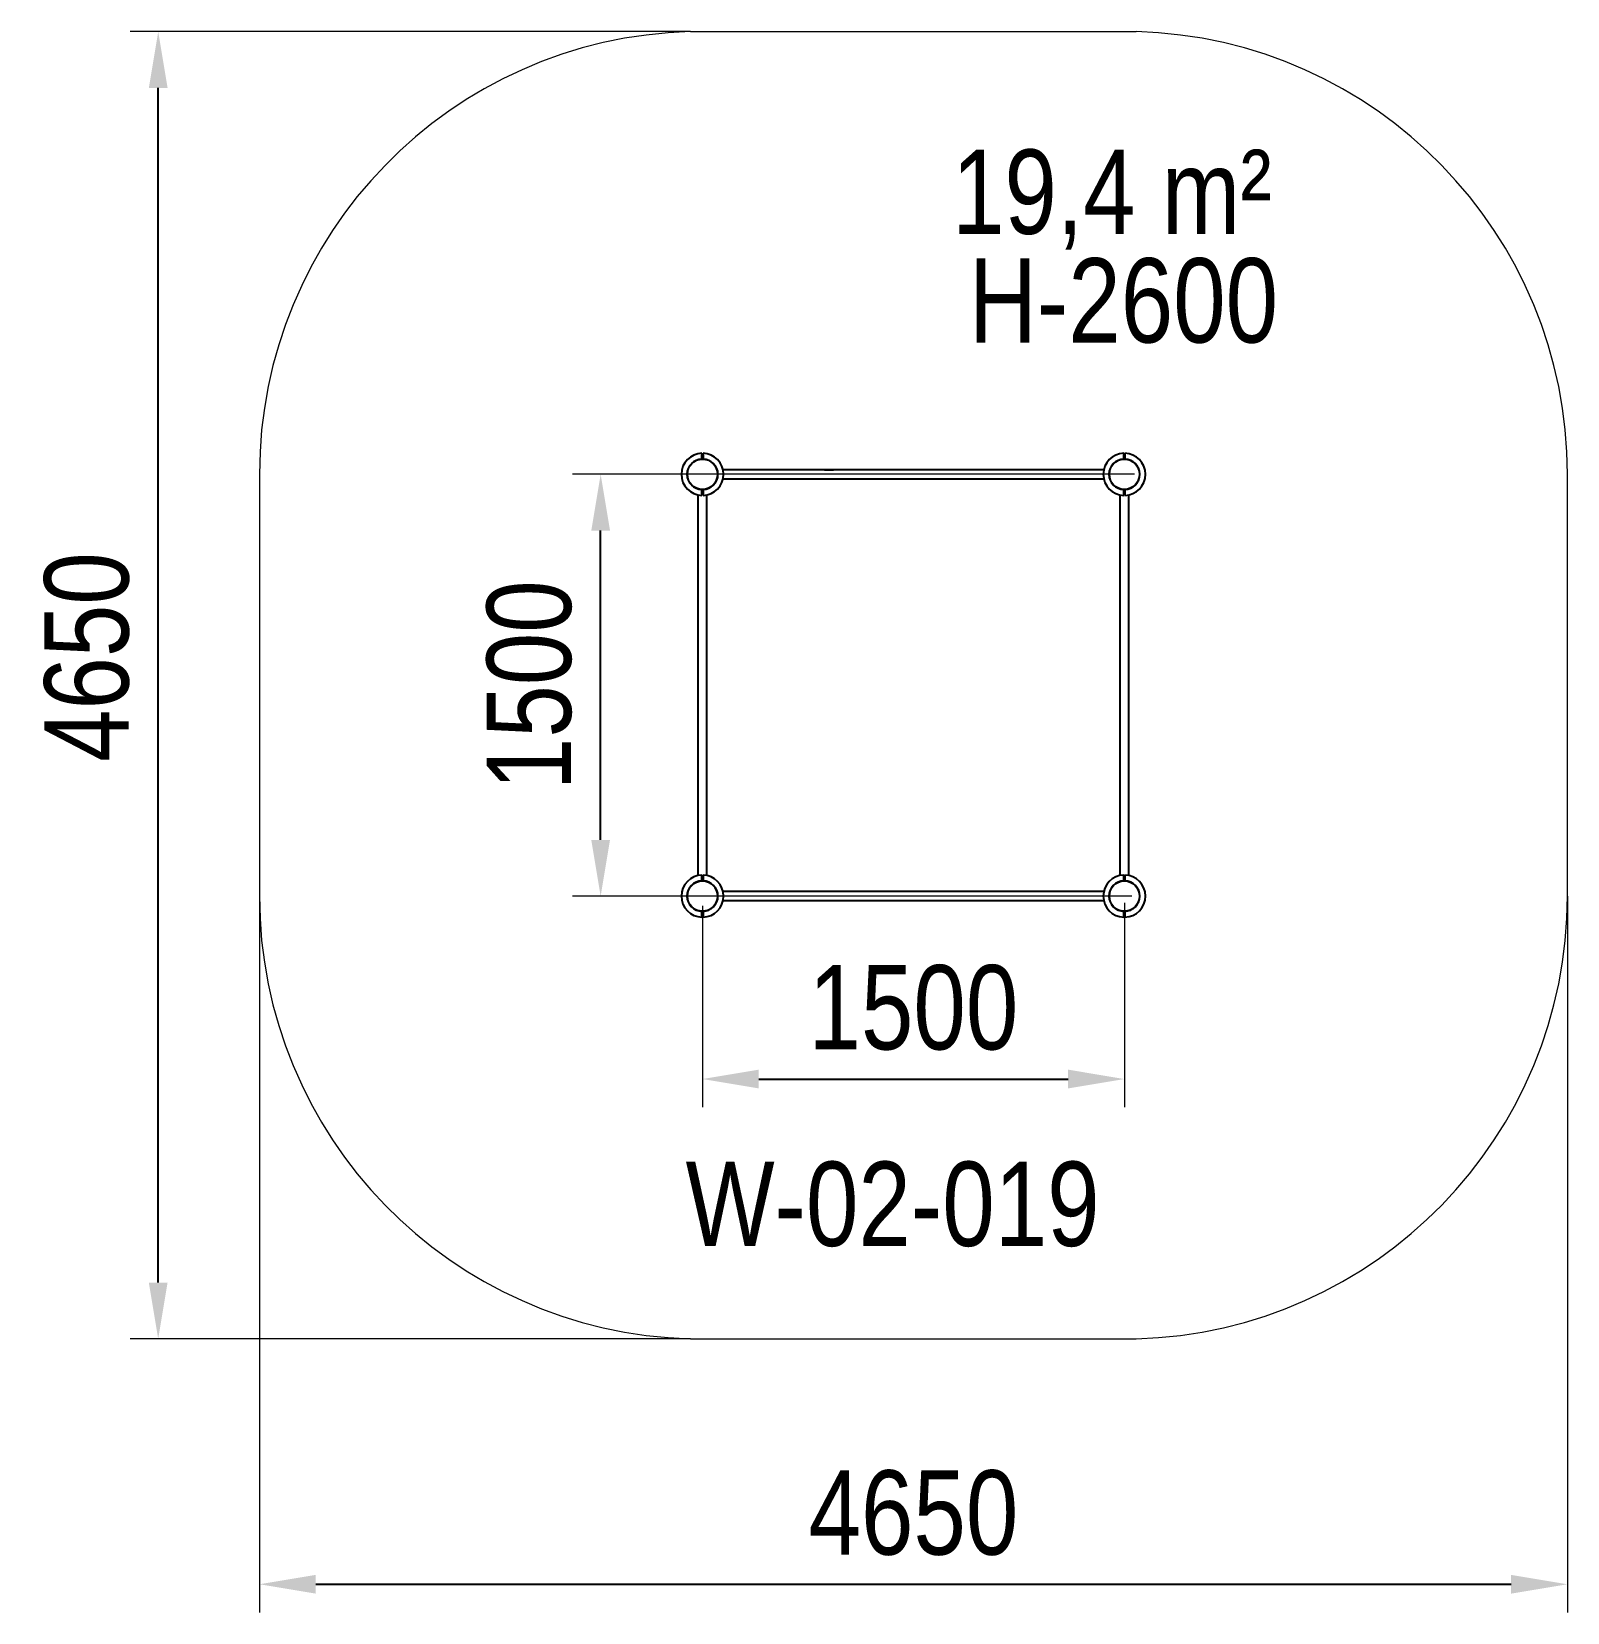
# Model space of a CAD drawing. Header units: millimetres. Extents: x -2987 to 2473, y -3005 to 2617.
import ezdxf

# ---------------------------------------------------------------- set-up
doc = ezdxf.new("R2010")
doc.units = ezdxf.units.MM
for name, color, linetype in [('DIKOM_АРТИКУЛ', 7, 'Continuous'), ('DIKOM_ЗОНА', 80, 'Continuous'), ('DIKOM_ОБЪЕКТ', 7, 'Continuous'), ('DIKOM_РАЗМЕР_ЗОНА', 7, 'Continuous'), ('DIKOM_РАЗМЕР_ОБЪЕКТА', 7, 'Continuous')]:
    doc.layers.add(name, color=color, linetype=linetype)
doc.styles.add('style1', font='arial.ttf', dxfattribs={"width": 0.8})
doc.dimstyles.new('1-50', dxfattribs={"dimtxt": 300, "dimasz": 200, "dimexe": 100, "dimexo": 0, "dimgap": 100, "dimtad": 1, "dimdec": 0, "dimtxsty": 'style1', "dimcen": 0, "dimclrd": 7, "dimclre": 7, "dimadec": 1, "dimazin": 2, "dimtfac": 1, "dimtdec": 0, "dimtmove": 0, "dimatfit": 3, "dimfxl": 0, "dimlwd": 25, "dimlwe": 18, "dimarcsym": 0})

# ---------------------------------------------------------------- blocks, each defined once
blk = doc.blocks.new('*D2')
at = {"layer": 'Defpoints', "color": 0, "transparency": 16777216}
for p in [(-602, -492.2), (898, -481.6), (898, -1108.2)]:
    blk.add_point(p, dxfattribs=at)
at = {"layer": 'DIKOM_РАЗМЕР_ОБЪЕКТА', "color": 7, "lineweight": 18, "transparency": 16777216}
for p, q in [((-602, -492.2), (-602, -1208.2)), ((898, -481.6), (898, -1208.2))]:
    blk.add_line(p, q, dxfattribs=at)
at = {"layer": 'DIKOM_РАЗМЕР_ОБЪЕКТА', "color": 7, "lineweight": 25, "transparency": 16777216}
blk.add_line((-402, -1108.2), (698, -1108.2), dxfattribs=at)
at = {"layer": 'DIKOM_РАЗМЕР_ОБЪЕКТА', "color": 7, "transparency": 16777216}
for points in [[(-402, -1074.8), (-402, -1141.5), (-602, -1108.2)], [(698, -1074.8), (698, -1141.5), (898, -1108.2)]]:
    blk.add_solid(points, dxfattribs=at)
at = {"layer": 'DIKOM_РАЗМЕР_ОБЪЕКТА', "color": 0, "transparency": 16777216, "insert": (148, -855), "char_height": 300, "attachment_point": 5, "style": 'style1'}
blk.add_mtext('1500', dxfattribs=at)
blk = doc.blocks.new('*D3')
at = {"layer": 'Defpoints', "color": 0, "transparency": 16777216}
for p in [(-964, 1042.5), (934.4, 1042.5), (924.6, -457.5)]:
    blk.add_point(p, dxfattribs=at)
at = {"layer": 'DIKOM_РАЗМЕР_ОБЪЕКТА', "color": 7, "lineweight": 18, "transparency": 16777216}
for p, q in [((934.4, 1042.5), (-1064, 1042.5)), ((924.6, -457.5), (-1064, -457.5))]:
    blk.add_line(p, q, dxfattribs=at)
at = {"layer": 'DIKOM_РАЗМЕР_ОБЪЕКТА', "color": 7, "lineweight": 25, "transparency": 16777216}
blk.add_line((-964, -257.5), (-964, 842.5), dxfattribs=at)
at = {"layer": 'DIKOM_РАЗМЕР_ОБЪЕКТА', "color": 7, "transparency": 16777216}
for points in [[(-997.3, 842.5), (-930.7, 842.5), (-964, 1042.5)], [(-997.3, -257.5), (-930.7, -257.5), (-964, -457.5)]]:
    blk.add_solid(points, dxfattribs=at)
at = {"layer": 'DIKOM_РАЗМЕР_ОБЪЕКТА', "color": 0, "transparency": 16777216, "insert": (-1217.2, 292.5), "char_height": 300, "attachment_point": 5, "rotation": 90, "style": 'style1'}
blk.add_mtext('1500', dxfattribs=at)
blk = doc.blocks.new('*D0')
at = {"layer": 'Defpoints', "color": 0, "transparency": 16777216}
for p in [(-2177, -457.5), (2473, -457.5), (2473, -2905)]:
    blk.add_point(p, dxfattribs=at)
at = {"layer": 'DIKOM_РАЗМЕР_ЗОНА', "color": 7, "lineweight": 18, "transparency": 16777216}
for p, q in [((-2177, -457.5), (-2177, -3005)), ((2473, -457.5), (2473, -3005))]:
    blk.add_line(p, q, dxfattribs=at)
at = {"layer": 'DIKOM_РАЗМЕР_ЗОНА', "color": 7, "lineweight": 25, "transparency": 16777216}
blk.add_line((-1977, -2905), (2273, -2905), dxfattribs=at)
at = {"layer": 'DIKOM_РАЗМЕР_ЗОНА', "color": 7, "transparency": 16777216}
for points in [[(-1977, -2871.7), (-1977, -2938.3), (-2177, -2905)], [(2273, -2871.7), (2273, -2938.3), (2473, -2905)]]:
    blk.add_solid(points, dxfattribs=at)
at = {"layer": 'DIKOM_РАЗМЕР_ЗОНА', "color": 0, "transparency": 16777216, "insert": (148, -2651.8), "char_height": 300, "attachment_point": 5, "style": 'style1'}
blk.add_mtext('4650', dxfattribs=at)
blk = doc.blocks.new('*D1')
at = {"layer": 'Defpoints', "color": 0, "transparency": 16777216}
for p in [(-2537, 2616.9), (-644, 2616.9), (-644, -2031.9)]:
    blk.add_point(p, dxfattribs=at)
at = {"layer": 'DIKOM_РАЗМЕР_ЗОНА', "color": 7, "lineweight": 18, "transparency": 16777216}
for p, q in [((-644, 2616.9), (-2637, 2616.9)), ((-644, -2031.9), (-2637, -2031.9))]:
    blk.add_line(p, q, dxfattribs=at)
at = {"layer": 'DIKOM_РАЗМЕР_ЗОНА', "color": 7, "lineweight": 25, "transparency": 16777216}
blk.add_line((-2537, -1831.9), (-2537, 2416.9), dxfattribs=at)
at = {"layer": 'DIKOM_РАЗМЕР_ЗОНА', "color": 7, "transparency": 16777216}
for points in [[(-2570.3, 2416.9), (-2503.7, 2416.9), (-2537, 2616.9)], [(-2570.3, -1831.9), (-2503.7, -1831.9), (-2537, -2031.9)]]:
    blk.add_solid(points, dxfattribs=at)
at = {"layer": 'DIKOM_РАЗМЕР_ЗОНА', "color": 0, "transparency": 16777216, "insert": (-2790.2, 392.5), "char_height": 300, "attachment_point": 5, "rotation": 90, "style": 'style1'}
blk.add_mtext('4650', dxfattribs=at)

msp = doc.modelspace()

# ---------------------------------------------------------------- linework, layer by layer
at = {"layer": 'DIKOM_ЗОНА', "color": 3, "lineweight": 15}
for p, q in [((-644, 2616.9), (940, 2616.9)), ((-2177, 1042.5), (-2177, -457.5)), ((2473, -457.5), (2473, 1042.5)), ((-644, -2031.9), (940, -2031.9))]:
    msp.add_line(p, q, dxfattribs=at)
for centre, start, end in [((-602, 1042.5), 91.5281, 180), ((898, 1042.5), 0, 88.4719), ((-602, -457.5), 180, 268.4719), ((898, -457.5), 271.5281, 0)]:
    msp.add_arc(centre, 1575, start, end, dxfattribs=at)
at = {"layer": 'DIKOM_ОБЪЕКТ'}
for p, q in [((-604, 1117.5), (-604, 1097)), ((-604, 1097), (-604, 1117.5)), ((-604, 1117.5), (-604, 1097)), ((-600, 1117.5), (-600, 1097)), ((-600, 1097), (-600, 1117.5)), ((-600, 1117.5), (-600, 1097)), ((896, 1117.5), (896, 1097)), ((896, 1097), (896, 1117.5)), ((896, 1117.5), (896, 1097)), ((900, 1117.5), (900, 1097)), ((900, 1097), (900, 1117.5)), ((900, 1117.5), (900, 1097)), ((824.7, 1058.5), (-528.7, 1058.5)), ((-528.7, 1026.5), (824.7, 1026.5)), ((-168, 1058.5), (-136, 1058.5)), ((464, 1058.5), (432, 1058.5)), ((-618, 969.2), (-618, -384.2)), ((-604, 988), (-604, 967.5)), ((-604, 967.5), (-604, 988)), ((-604, 988), (-604, 967.5)), ((-600, 988), (-600, 967.5)), ((-600, 967.5), (-600, 988)), ((-600, 988), (-600, 967.5)), ((-586, -384.2), (-586, 969.2)), ((882, 969.2), (882, -384.2)), ((896, 988), (896, 967.5)), ((896, 967.5), (896, 988)), ((896, 988), (896, 967.5)), ((900, 988), (900, 967.5)), ((900, 967.5), (900, 988)), ((900, 988), (900, 967.5)), ((914, -384.2), (914, 969.2)), ((-604, -382.5), (-604, -403)), ((-604, -403), (-604, -382.5)), ((-604, -382.5), (-604, -403)), ((-600, -382.5), (-600, -403)), ((-600, -403), (-600, -382.5)), ((-600, -382.5), (-600, -403)), ((896, -382.5), (896, -403)), ((896, -403), (896, -382.5)), ((896, -382.5), (896, -403)), ((900, -382.5), (900, -403)), ((900, -403), (900, -382.5)), ((900, -382.5), (900, -403)), ((824.7, -441.5), (-528.7, -441.5)), ((-528.7, -473.5), (824.7, -473.5)), ((-604, -512), (-604, -532.5)), ((-604, -532.5), (-604, -512)), ((-604, -512), (-604, -532.5)), ((-600, -512), (-600, -532.5)), ((-600, -532.5), (-600, -512)), ((-600, -512), (-600, -532.5)), ((896, -512), (896, -532.5)), ((896, -532.5), (896, -512)), ((896, -512), (896, -532.5)), ((900, -512), (900, -532.5)), ((900, -532.5), (900, -512)), ((900, -512), (900, -532.5))]:
    msp.add_line(p, q, dxfattribs=at)
for centre in [(-602, 1042.5), (898, 1042.5), (-602, -457.5), (898, -457.5)]:
    msp.add_circle(centre, 54, dxfattribs=at)
for centre, radius, start, end in [((-602, 1042.5), 75, 91.5281, 268.4719), ((-602, 1042.5), 75, 91.5281, 268.4719), ((-602, 1042.5), 75, 91.5281, 268.4719), ((-602, 1042.5), 54.5, 92.1031, 267.8969), ((-602, 1042.5), 54.5, 92.1031, 267.8969), ((-602, 1042.5), 54.5, 92.1031, 267.8969), ((-602, 1042.5), 75, 271.5281, 88.4719), ((-602, 1042.5), 75, 271.5281, 88.4719), ((-602, 1042.5), 75, 271.5281, 88.4719), ((-602, 1042.5), 54.5, 272.1031, 87.8969), ((-602, 1042.5), 54.5, 272.1031, 87.8969), ((-602, 1042.5), 54.5, 272.1031, 87.8969), ((898, 1042.5), 75, 91.5281, 268.4719), ((898, 1042.5), 75, 91.5281, 268.4719), ((898, 1042.5), 75, 91.5281, 268.4719), ((898, 1042.5), 54.5, 92.1031, 267.8969), ((898, 1042.5), 54.5, 92.1031, 267.8969), ((898, 1042.5), 54.5, 92.1031, 267.8969), ((898, 1042.5), 75, 271.5281, 88.4719), ((898, 1042.5), 75, 271.5281, 88.4719), ((898, 1042.5), 75, 271.5281, 88.4719), ((898, 1042.5), 54.5, 272.1031, 87.8969), ((898, 1042.5), 54.5, 272.1031, 87.8969), ((898, 1042.5), 54.5, 272.1031, 87.8969), ((-602, -457.5), 75, 91.5281, 268.4719), ((-602, -457.5), 75, 91.5281, 268.4719), ((-602, -457.5), 75, 91.5281, 268.4719), ((-602, -457.5), 75, 271.5281, 88.4719), ((-602, -457.5), 75, 271.5281, 88.4719), ((-602, -457.5), 75, 271.5281, 88.4719), ((898, -457.5), 75, 91.5281, 268.4719), ((898, -457.5), 75, 91.5281, 268.4719), ((898, -457.5), 75, 91.5281, 268.4719), ((898, -457.5), 75, 271.5281, 88.4719), ((898, -457.5), 75, 271.5281, 88.4719), ((898, -457.5), 75, 271.5281, 88.4719), ((-602, -457.5), 54.5, 92.1031, 267.8969), ((-602, -457.5), 54.5, 92.1031, 267.8969), ((-602, -457.5), 54.5, 92.1031, 267.8969), ((-602, -457.5), 54.5, 272.1031, 87.8969), ((-602, -457.5), 54.5, 272.1031, 87.8969), ((-602, -457.5), 54.5, 272.1031, 87.8969), ((898, -457.5), 54.5, 92.1031, 267.8969), ((898, -457.5), 54.5, 92.1031, 267.8969), ((898, -457.5), 54.5, 92.1031, 267.8969), ((898, -457.5), 54.5, 272.1031, 87.8969), ((898, -457.5), 54.5, 272.1031, 87.8969), ((898, -457.5), 54.5, 272.1031, 87.8969)]:
    msp.add_arc(centre, radius, start, end, dxfattribs=at)

# ---------------------------------------------------------------- texts
at = {"layer": 'DIKOM_АРТИКУЛ', "color": 7, "linetype": 'Continuous', "lineweight": 15, "insert": (-661.9, -1402), "char_height": 300, "width": 2314.7, "attachment_point": 1, "style": 'style1'}
msp.add_mtext('W-02-019', dxfattribs=at)
at = {"layer": 'DIKOM_РАЗМЕР_ОБЪЕКТА', "char_height": 300, "width": 2314.7, "attachment_point": 1, "style": 'style1'}
for s, insert in [('19,4 m²', (285.2, 2197.5)), ('H-2600', (345, 1811.2))]:
    msp.add_mtext(s, dxfattribs=dict(at, insert=insert))

# ---------------------------------------------------------------- dimensions: what is measured, and where the dimension line sits
at = {"layer": 'DIKOM_РАЗМЕР_ЗОНА'}
dim = msp.add_linear_dim(base=(-2537, 2616.9), p1=(-644, -2031.9), p2=(-644, 2616.9), angle=90, text='4650', dimstyle='1-50', dxfattribs=at)
dim.commit()
dim.dimension.update_dxf_attribs({"geometry": '*D1', "text_midpoint": (-2537, 392.5), "dimtype": 160})
dim = msp.add_linear_dim(base=(2473, -2905), p1=(-2177, -457.5), p2=(2473, -457.5), dimstyle='1-50', dxfattribs=at)
dim.commit()
dim.dimension.update_dxf_attribs({"geometry": '*D0', "text_midpoint": (148, -2905), "dimtype": 160})
at = {"layer": 'DIKOM_РАЗМЕР_ОБЪЕКТА'}
dim = msp.add_linear_dim(base=(-964, 1042.5), p1=(924.6, -457.5), p2=(934.4, 1042.5), angle=90, dimstyle='1-50', dxfattribs=at)
dim.commit()
dim.dimension.update_dxf_attribs({"geometry": '*D3', "text_midpoint": (-964, 292.5), "dimtype": 160})
dim = msp.add_linear_dim(base=(898, -1108.2), p1=(-602, -492.2), p2=(898, -481.6), dimstyle='1-50', dxfattribs=at)
dim.commit()
dim.dimension.update_dxf_attribs({"geometry": '*D2', "text_midpoint": (148, -1108.2), "dimtype": 160})

doc.saveas('drawing.dxf')
